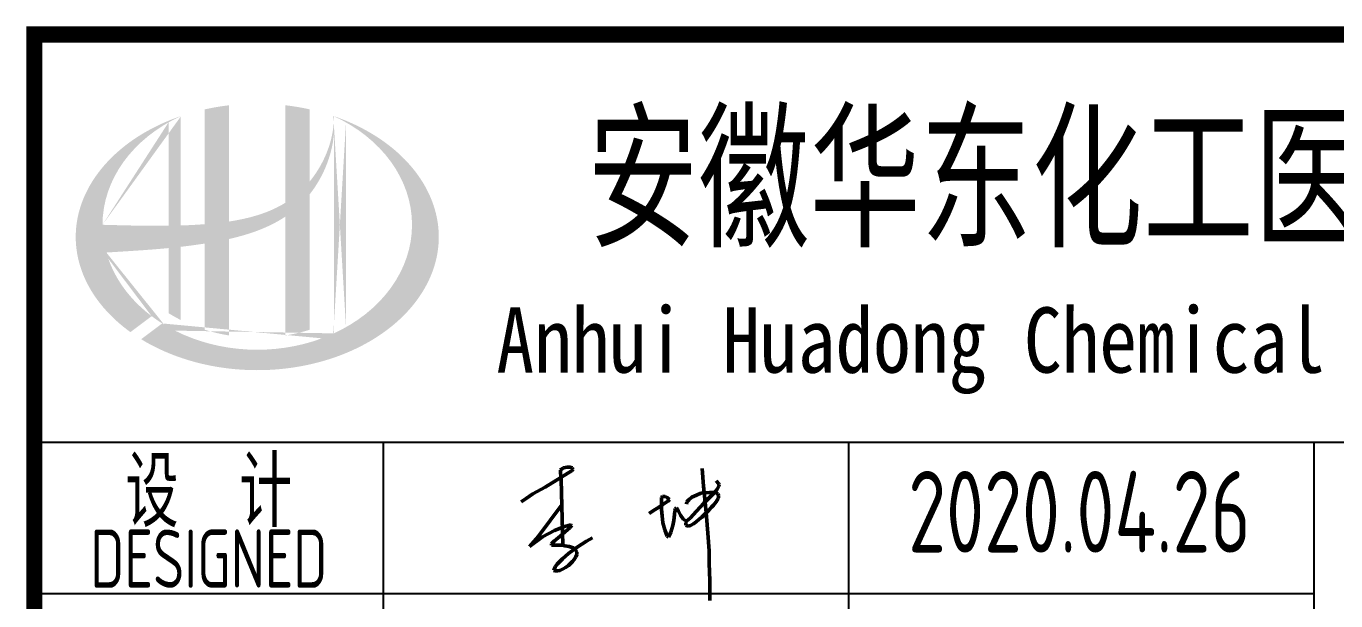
# Model space of a CAD drawing. Extents: x 5394041 to 5729212, y -433068 to -301615.
# Drawn here: x 5473227 to 5478855, y -416382 to -413916 of the extents above; entities that cross this region are included whole.
import ezdxf
from ezdxf.enums import TextEntityAlignment as Align

# ---------------------------------------------------------------- set-up
doc = ezdxf.new("R2010")
doc.units = 0
doc.header["$LTSCALE"] = 1000
doc.header["$MEASUREMENT"] = 0
doc.layers.get('0').update_dxf_attribs({"linetype": 'CONTINUOUS'})
doc.styles.add('AHD', font='sceie.shx', dxfattribs={"width": 0.7, "bigfont": 'sceic.shx'})
doc.styles.add('ECEC_TQ_S', font='')
doc.styles.add('sceie', font='sceie.shx', dxfattribs={"width": 0.7, "bigfont": 'sceic.shx'})
doc.styles.get('ECEC_TQ_S').set_extended_font_data('SimSun')

# ---------------------------------------------------------------- blocks, each defined once
blk = doc.blocks.new('签名')
at = {"lineweight": 50}
for p, q in [((5484373.9, -514006.1), (5484490.2, -513935.2)), ((5484443.6, -513930.1), (5484440.9, -513933.4)), ((5484440.9, -513933.4), (5484440.9, -513943.7)), ((5484453.3, -513923.1), (5484443.6, -513930.1)), ((5484469, -513920.7), (5484453.3, -513923.1)), ((5484481.4, -513920.7), (5484469, -513920.7)), ((5484492.1, -513923.7), (5484481.4, -513920.7)), ((5484490.2, -513935.2), (5484494.5, -513928.9)), ((5484494.5, -513928.9), (5484492.1, -513923.7)), ((5485048.8, -513925.4), (5485055.2, -514002.4)), ((5484440.9, -513943.7), (5484443.6, -513972.8)), ((5484443.6, -513972.8), (5484451, -514255.5)), ((5485121.3, -513992.4), (5485109.4, -513979.5)), ((5485120.6, -514001.4), (5485122.4, -513995.7)), ((5485122.4, -513995.7), (5485121.3, -513992.4)), ((5484292.6, -514055.3), (5484321.1, -514034.4)), ((5484321.1, -514034.4), (5484373.9, -514006.1)), ((5484879.2, -514046.7), (5484874.9, -514049.8)), ((5484874.9, -514049.8), (5484874.9, -514102.5)), ((5484889.7, -514046.7), (5484879.2, -514046.7)), ((5484898.3, -514051.1), (5484889.7, -514046.7)), ((5484908.7, -514059.3), (5484898.3, -514051.1)), ((5484991.3, -514060.1), (5485005.3, -514049.1)), ((5485005.3, -514049.1), (5485024.5, -514040.5)), ((5485024.5, -514040.5), (5485044.1, -514031.7)), ((5485044.1, -514031.7), (5485063, -514029.9)), ((5485055.2, -514002.4), (5485062, -514069.9)), ((5485056.7, -514075.4), (5485086.9, -514044.6)), ((5485063, -514029.9), (5485080.4, -514029)), ((5485080.4, -514029), (5485090.1, -514029)), ((5485086.9, -514044.6), (5485106.8, -514024.4)), ((5485090.1, -514029), (5485104, -514029.4)), ((5485104, -514029.4), (5485109.7, -514030.2)), ((5485106.8, -514024.4), (5485114.2, -514014.2)), ((5485109.7, -514030.2), (5485115.9, -514035.1)), ((5485114.2, -514014.2), (5485120.6, -514001.4)), ((5485115.9, -514035.1), (5485118.9, -514041.7)), ((5485120, -514048.5), (5485117.5, -514055.4)), ((5485118.9, -514041.7), (5485120, -514048.5)), ((5484271.3, -514069.1), (5484292.6, -514055.3)), ((5484446.4, -514081.4), (5484346.3, -514216.5)), ((5484820.9, -514119.1), (5484839.8, -514106.9)), ((5484839.8, -514106.9), (5484861.5, -514092.7)), ((5484861.5, -514092.7), (5484880.5, -514080.4)), ((5484874.9, -514102.5), (5484877.6, -514129)), ((5484880.5, -514080.4), (5484901.1, -514066.5)), ((5484901.1, -514066.5), (5484908.7, -514059.3)), ((5484930.1, -514124), (5484931.7, -514108.3)), ((5484931.7, -514108.3), (5484935, -514098.4)), ((5484935, -514098.4), (5484939.2, -514095.3)), ((5484939.2, -514095.3), (5484947.6, -514108.5)), ((5484947.6, -514108.5), (5484956.8, -514126.6)), ((5484982.5, -514078.8), (5484983.3, -514069.1)), ((5484983.3, -514069.1), (5484991.3, -514060.1)), ((5484997.2, -514139.3), (5485025.4, -514108.5)), ((5485025.4, -514108.5), (5485056.7, -514075.4)), ((5485062, -514069.9), (5485067.5, -514131.4)), ((5485078.3, -514104.8), (5485067.4, -514115.4)), ((5485089.8, -514092.4), (5485078.3, -514104.8)), ((5485097.5, -514083.1), (5485089.8, -514092.4)), ((5485103.3, -514075.8), (5485097.5, -514083.1)), ((5485109.3, -514068.9), (5485103.3, -514075.8)), ((5485114, -514061.8), (5485109.3, -514068.9)), ((5485117.5, -514055.4), (5485114, -514061.8)), ((5484877.6, -514129), (5484880.8, -514159.7)), ((5484880.8, -514159.7), (5484888.6, -514189.2)), ((5484922.8, -514170.1), (5484927.5, -514148.8)), ((5484927.5, -514148.8), (5484930.1, -514124)), ((5484956.8, -514126.6), (5484968.5, -514145.2)), ((5484968.5, -514145.2), (5484983.1, -514152.1)), ((5484978.8, -514158.7), (5484983.9, -514150.9)), ((5484978.8, -514169.6), (5484978.8, -514158.7)), ((5484983.9, -514150.9), (5484997.2, -514139.3)), ((5485011.7, -514162.9), (5484999.4, -514171.2)), ((5485023.8, -514154.8), (5485011.7, -514162.9)), ((5485037, -514143.3), (5485023.8, -514154.8)), ((5485047.3, -514134.3), (5485037, -514143.3)), ((5485058.2, -514124.4), (5485047.3, -514134.3)), ((5485067.4, -514115.4), (5485058.2, -514124.4)), ((5485067.5, -514131.4), (5485073.4, -514204.2)), ((5484346.3, -514216.5), (5484307, -514260.5)), ((5484307, -514260.5), (5484363.7, -514219)), ((5484363.7, -514219), (5484414.5, -514192)), ((5484439.1, -514216.7), (5484412.9, -514237.3)), ((5484414.5, -514192), (5484457.3, -514175.3)), ((5484482.1, -514179.3), (5484439.1, -514216.7)), ((5484457.3, -514175.3), (5484484.7, -514168)), ((5484489, -514170.8), (5484482.1, -514179.3)), ((5484484.7, -514168), (5484489, -514170.8)), ((5484888.6, -514189.2), (5484899, -514216.9)), ((5484899, -514216.9), (5484904.6, -514220)), ((5484904.6, -514220), (5484914.7, -514199)), ((5484914.7, -514199), (5484922.8, -514170.1)), ((5484989.1, -514173.2), (5484978.8, -514169.6)), ((5484999.4, -514171.2), (5484989.1, -514173.2)), ((5485073.4, -514204.2), (5485078.8, -514278.7)), ((5484412.9, -514237.3), (5484401.9, -514249.5)), ((5484401.9, -514249.5), (5484401.9, -514254.7)), ((5484401.9, -514254.7), (5484446.8, -514254.7)), ((5484446.8, -514254.7), (5484459.5, -514257.2)), ((5484459.5, -514257.2), (5484478.2, -514260.7)), ((5484474.4, -514291.2), (5484511.5, -514263.7)), ((5484478.2, -514260.7), (5484495.1, -514267)), ((5484495.1, -514267), (5484505.1, -514273.2)), ((5484505.1, -514273.2), (5484511.1, -514285.3)), ((5484511.5, -514263.7), (5484551.9, -514238.4)), ((5484551.9, -514238.4), (5484578.5, -514223.8)), ((5484426.1, -514337.2), (5484448.7, -514314.1)), ((5484448.7, -514314.1), (5484474.4, -514291.2)), ((5484485.1, -514332.9), (5484474.8, -514341.6)), ((5484492.1, -514325.7), (5484485.1, -514332.9)), ((5484499.4, -514317.1), (5484492.1, -514325.7)), ((5484506.7, -514305.6), (5484499.4, -514317.1)), ((5484511.1, -514294.4), (5484506.7, -514305.6)), ((5484511.1, -514285.3), (5484511.1, -514294.4)), ((5485078.8, -514278.7), (5485078.8, -514332.9)), ((5485078.8, -514332.9), (5485081.6, -514408.2)), ((5484411.7, -514363.3), (5484417.4, -514348.5)), ((5484415.7, -514365.7), (5484411.7, -514363.3)), ((5484426.9, -514365.7), (5484415.7, -514365.7)), ((5484417.4, -514348.5), (5484426.1, -514337.2)), ((5484438.1, -514364), (5484426.9, -514365.7)), ((5484442.7, -514360.5), (5484438.1, -514364)), ((5484452.4, -514355.9), (5484442.7, -514360.5)), ((5484462, -514350.2), (5484452.4, -514355.9)), ((5484474.8, -514341.6), (5484462, -514350.2)), ((5485081.6, -514408.2), (5485081.6, -514491.8))]:
    blk.add_line(p, q, dxfattribs=at)
at = {"style": 'sceie', "width": 0.8}
for p in [(5486670.1, -514111), (5486631, -514761.6), (5486657.1, -515425.2), (5486696.1, -516075.8), (5486709.1, -516674.4)]:
    blk.add_attdef('2020.4.26', text='', height=350, dxfattribs=at).set_placement(p, align=Align.MIDDLE)

msp = doc.modelspace()

# ---------------------------------------------------------------- hatches: boundary and pattern name
h = msp.add_hatch(color=256)
edge = h.paths.add_edge_path()
edge.add_spline(control_points=[(5474098.8, -414828.9), (5474104.9, -414827.5), (5474111, -414826.1), (5474160.1, -414814.2), (5474202.7, -414801.2), (5474277.7, -414770.1), (5474310.6, -414753.1), (5474341.5, -414732.5)], knot_values=[61.629012, 61.629012, 61.629012, 61.629012, 63.330431, 63.330431, 75.353634, 75.353634, 85.398649, 85.398649, 85.398649, 85.398649], degree=3, periodic=0)
edge.add_line((5474341.5, -414732.5), (5474341.5, -415242.8))
edge.add_spline(control_points=[(5474341.5, -415242.8), (5474358.7, -415240), (5474375.7, -415236.7), (5474410.4, -415228.6), (5474428.1, -415223.8), (5474445.5, -415218.4)], knot_values=[4.908456, 4.908456, 4.908456, 4.908456, 4.992821, 4.992821, 5.083034, 5.083034, 5.083034, 5.083034], degree=3, periodic=0)
edge.add_line((5474445.5, -415218.4), (5474445.5, -414636.9))
edge.add_spline(control_points=[(5474445.5, -414636.9), (5474454.2, -414626), (5474462.3, -414614.6), (5474488.4, -414575), (5474504.1, -414545), (5474533.4, -414472.2), (5474544.6, -414428.5), (5474549.3, -414383.1), (5474549.4, -414381.8), (5474549.5, -414380.6)], knot_values=[97.991744, 97.991744, 97.991744, 97.991744, 101.64219, 101.64219, 110.337975, 110.337975, 121.934322, 121.934322, 122.270691, 122.270691, 122.270691, 122.270691], degree=3, periodic=0)
edge.add_line((5474549.5, -414380.6), (5474549.5, -414310.1))
edge.add_spline(control_points=[(5474549.5, -414310.1), (5474549.4, -414317.8), (5474549.1, -414325.5), (5474548.5, -414333.2)], knot_values=[126.194075, 126.194075, 126.194075, 126.194075, 128.396762, 128.396762, 128.396762, 128.396762], degree=3, periodic=0)
edge.add_spline(control_points=[(5474548.5, -414333.2), (5474548, -414339.4), (5474547.4, -414345.6), (5474546.6, -414351.8)], knot_values=[124.417049, 124.417049, 124.417049, 124.417049, 126.194075, 126.194075, 126.194075, 126.194075], degree=3, periodic=0)
edge.add_spline(control_points=[(5474546.6, -414351.8), (5474545.5, -414360.9), (5474544, -414370), (5474542.2, -414379.1)], knot_values=[121.80529, 121.80529, 121.80529, 121.80529, 124.417049, 124.417049, 124.417049, 124.417049], degree=3, periodic=0)
edge.add_spline(control_points=[(5474542.2, -414379.1), (5474539.8, -414391.3), (5474536.9, -414403.4), (5474533.4, -414415.4)], knot_values=[118.31574, 118.31574, 118.31574, 118.31574, 121.80529, 121.80529, 121.80529, 121.80529], degree=3, periodic=0)
edge.add_spline(control_points=[(5474533.4, -414415.4), (5474529.9, -414427.5), (5474525.9, -414439.6), (5474521.3, -414451.4)], knot_values=[114.795988, 114.795988, 114.795988, 114.795988, 118.31574, 118.31574, 118.31574, 118.31574], degree=3, periodic=0)
edge.add_spline(control_points=[(5474521.3, -414451.4), (5474516.8, -414463.1), (5474511.9, -414474.7), (5474506.4, -414486)], knot_values=[111.329641, 111.329641, 111.329641, 111.329641, 114.795988, 114.795988, 114.795988, 114.795988], degree=3, periodic=0)
edge.add_spline(control_points=[(5474506.4, -414486), (5474500.9, -414497.5), (5474494.9, -414508.9), (5474488.4, -414520)], knot_values=[107.79529, 107.79529, 107.79529, 107.79529, 111.329641, 111.329641, 111.329641, 111.329641], degree=3, periodic=0)
edge.add_spline(control_points=[(5474488.4, -414520), (5474482.1, -414530.8), (5474475.4, -414541.4), (5474468.3, -414551.6)], knot_values=[104.343579, 104.343579, 104.343579, 104.343579, 107.79529, 107.79529, 107.79529, 107.79529], degree=3, periodic=0)
edge.add_spline(control_points=[(5474468.3, -414551.6), (5474461.1, -414562), (5474453.5, -414572.1), (5474445.5, -414581.8)], knot_values=[100.8507, 100.8507, 100.8507, 100.8507, 104.343579, 104.343579, 104.343579, 104.343579], degree=3, periodic=0)
edge.add_line((5474445.5, -414581.8), (5474445.5, -414272.5))
edge.add_spline(control_points=[(5474445.5, -414272.5), (5474411.4, -414264.9), (5474376.7, -414259), (5474341.5, -414254.9)], knot_values=[4.423999, 4.423999, 4.423999, 4.423999, 4.558741, 4.558741, 4.558741, 4.558741], degree=3, periodic=0)
edge.add_line((5474341.5, -414254.9), (5474341.5, -414673.1))
edge.add_spline(control_points=[(5474341.5, -414673.1), (5474269.5, -414717.6), (5474185.3, -414740.8), (5474098.8, -414753.9)], knot_values=[63.246215, 63.246215, 63.246215, 63.246215, 87.689124, 87.689124, 87.689124, 87.689124], degree=3, periodic=0)
edge.add_line((5474098.8, -414753.9), (5474098.8, -414254.9))
edge.add_spline(control_points=[(5474098.8, -414254.9), (5474063.7, -414259), (5474028.9, -414264.9), (5473994.8, -414272.5)], knot_values=[4.866038, 4.866038, 4.866038, 4.866038, 5.000777, 5.000777, 5.000777, 5.000777], degree=3, periodic=0)
edge.add_line((5473994.8, -414272.5), (5473994.8, -414765.3))
edge.add_spline(control_points=[(5473994.8, -414765.3), (5473993.1, -414765.4), (5473958.2, -414768.1), (5473923.6, -414769.8), (5473890.8, -414770.9)], knot_values=[43.657356, 43.657356, 43.657356, 43.657356, 44.134253, 53.497092, 53.497092, 53.497092, 53.497092], degree=3, periodic=0)
edge.add_line((5473890.8, -414770.9), (5473890.8, -414301.7))
edge.add_spline(control_points=[(5473890.8, -414301.7), (5473873.8, -414307.6), (5473857, -414313.9), (5473840.6, -414320.6)], knot_values=[5.14157, 5.14157, 5.14157, 5.14157, 5.212921, 5.212921, 5.212921, 5.212921], degree=3, periodic=0)
edge.add_spline(control_points=[(5473840.6, -414320.6), (5473833.7, -414323.4), (5473826.9, -414326.3), (5473794.7, -414340.5), (5473770.1, -414352.8), (5473746.6, -414366)], knot_values=[5.212921, 5.212921, 5.212921, 5.212921, 5.24296, 5.24296, 5.355623, 5.355623, 5.355623, 5.355623], degree=3, periodic=0)
edge.add_spline(control_points=[(5473746.6, -414366), (5473731.8, -414374.3), (5473717.3, -414383.1), (5473703.3, -414392.2)], knot_values=[5.355623, 5.355623, 5.355623, 5.355623, 5.426974, 5.426974, 5.426974, 5.426974], degree=3, periodic=0)
edge.add_spline(control_points=[(5473703.3, -414392.2), (5473695.9, -414397), (5473688.6, -414401.9), (5473675.1, -414411.4), (5473668.9, -414415.9), (5473662.8, -414420.5)], knot_values=[5.426974, 5.426974, 5.426974, 5.426974, 5.464765, 5.464765, 5.498325, 5.498325, 5.498325, 5.498325], degree=3, periodic=0)
edge.add_spline(control_points=[(5473662.8, -414420.5), (5473636.7, -414440.1), (5473612.6, -414461), (5473590.7, -414482.9)], knot_values=[5.498325, 5.498325, 5.498325, 5.498325, 5.641027, 5.641027, 5.641027, 5.641027], degree=3, periodic=0)
edge.add_spline(control_points=[(5473590.7, -414482.9), (5473583.7, -414489.9), (5473577, -414497), (5473556.5, -414519.6), (5473543.6, -414535.5), (5473531.9, -414551.7)], knot_values=[5.641027, 5.641027, 5.641027, 5.641027, 5.686569, 5.686569, 5.783729, 5.783729, 5.783729, 5.783729], degree=3, periodic=0)
edge.add_spline(control_points=[(5473531.9, -414551.7), (5473516.7, -414572.4), (5473503.4, -414593.8), (5473490.3, -414618.8), (5473488.7, -414622), (5473487.1, -414625.2)], knot_values=[5.783729, 5.783729, 5.783729, 5.783729, 5.908374, 5.908374, 5.92643, 5.92643, 5.92643, 5.92643], degree=3, periodic=0)
edge.add_spline(control_points=[(5473487.1, -414625.2), (5473474.6, -414650.3), (5473464.6, -414675.9), (5473457.1, -414701.9)], knot_values=[5.92643, 5.92643, 5.92643, 5.92643, 6.069132, 6.069132, 6.069132, 6.069132], degree=3, periodic=0)
edge.add_spline(control_points=[(5473457.1, -414701.9), (5473453.9, -414713), (5473451.1, -414724.1), (5473445.7, -414750.3), (5473443.5, -414765.3), (5473442, -414780.4)], knot_values=[6.069132, 6.069132, 6.069132, 6.069132, 6.130179, 6.130179, 6.211834, 6.211834, 6.211834, 6.211834], degree=3, periodic=0)
edge.add_spline(control_points=[(5473442, -414780.4), (5473440.8, -414793.6), (5473440.2, -414806.7), (5473440.2, -414819.9)], knot_values=[6.211834, 6.211834, 6.211834, 6.211834, 6.283185, 6.283185, 6.283185, 6.283185], degree=3, periodic=0)
edge.add_spline(control_points=[(5473440.2, -414819.9), (5473440.2, -414829.3), (5473440.5, -414838.6), (5473441.1, -414847.9)], knot_values=[6.283185, 6.283185, 6.283185, 6.283185, 6.333655, 6.333655, 6.333655, 6.333655], degree=3, periodic=0)
edge.add_spline(control_points=[(5473441.1, -414847.9), (5473442.4, -414866.6), (5473444.9, -414885.2), (5473448.6, -414903.7)], knot_values=[6.333655, 6.333655, 6.333655, 6.333655, 6.434594, 6.434594, 6.434594, 6.434594], degree=3, periodic=0)
edge.add_spline(control_points=[(5473448.6, -414903.7), (5473448.9, -414904.9), (5473449.1, -414906.1), (5473453.1, -414924.6), (5473457.8, -414941.8), (5473463.7, -414958.8)], knot_values=[6.434594, 6.434594, 6.434594, 6.434594, 6.441278, 6.441278, 6.535532, 6.535532, 6.535532, 6.535532], degree=3, periodic=0)
edge.add_spline(control_points=[(5473463.7, -414958.8), (5473470, -414977.1), (5473477.5, -414995.1), (5473486.2, -415012.9)], knot_values=[6.535532, 6.535532, 6.535532, 6.535532, 6.636471, 6.636471, 6.636471, 6.636471], degree=3, periodic=0)
edge.add_spline(control_points=[(5473486.2, -415012.9), (5473488.4, -415017.4), (5473490.7, -415021.8), (5473500.1, -415039.5), (5473507.7, -415052.5), (5473516.1, -415065.4)], knot_values=[6.636471, 6.636471, 6.636471, 6.636471, 6.661894, 6.661894, 6.73741, 6.73741, 6.73741, 6.73741], degree=3, periodic=0)
edge.add_spline(control_points=[(5473516.1, -415065.4), (5473527.3, -415082.5), (5473539.7, -415099.3), (5473553.2, -415115.7)], knot_values=[6.73741, 6.73741, 6.73741, 6.73741, 6.838349, 6.838349, 6.838349, 6.838349], degree=3, periodic=0)
edge.add_spline(control_points=[(5473553.2, -415115.7), (5473559.1, -415122.9), (5473565.3, -415129.9), (5473579.8, -415145.9), (5473588.3, -415154.7), (5473597.2, -415163.4)], knot_values=[6.838349, 6.838349, 6.838349, 6.838349, 6.88251, 6.88251, 6.939288, 6.939288, 6.939288, 6.939288], degree=3, periodic=0)
edge.add_spline(control_points=[(5473597.2, -415163.4), (5473613, -415178.7), (5473629.9, -415193.6), (5473647.7, -415207.8)], knot_values=[6.939288, 6.939288, 6.939288, 6.939288, 7.040227, 7.040227, 7.040227, 7.040227], degree=3, periodic=0)
edge.add_spline(control_points=[(5473647.7, -415207.8), (5473656.7, -415214.9), (5473665.9, -415221.8), (5473675.3, -415228.6)], knot_values=[7.040227, 7.040227, 7.040227, 7.040227, 7.090696, 7.090696, 7.090696, 7.090696], degree=3, periodic=0)
edge.add_line((5473675.3, -415228.6), (5473766.5, -415160.2))
edge.add_ellipse((5474220.2, -414767.9), major_axis=(665, 0), ratio=0.806676, start_angle=192.819, end_angle=226.9853, ccw=False)
edge.add_spline(control_points=[(5473571.7, -414887), (5473595.8, -414885.5), (5473619.8, -414884), (5473708.5, -414878.5), (5473773.3, -414874.2), (5473838.8, -414867.9)], knot_values=[11.398263, 11.398263, 11.398263, 11.398263, 18.40729, 18.40729, 37.18094, 37.18094, 37.18094, 37.18094], degree=3, periodic=0)
edge.add_line((5473838.8, -414867.9), (5473838.8, -415146.9))
edge.add_spline(control_points=[(5473838.8, -415146.9), (5473842.4, -415149.2), (5473846, -415151.4), (5473862.9, -415161.6), (5473876.7, -415169.2), (5473890.8, -415176.3)], knot_values=[4.049945, 4.049945, 4.049945, 4.049945, 4.072021, 4.072021, 4.153257, 4.153257, 4.153257, 4.153257], degree=3, periodic=0)
edge.add_line((5473890.8, -415176.3), (5473890.8, -414862.4))
edge.add_spline(control_points=[(5473890.8, -414862.4), (5473923, -414858.8), (5473955.4, -414854.5), (5473990.3, -414849.1), (5473992.5, -414848.8), (5473994.8, -414848.4)], knot_values=[42.135009, 42.135009, 42.135009, 42.135009, 51.307228, 51.307228, 51.948574, 51.948574, 51.948574, 51.948574], degree=3, periodic=0)
edge.add_line((5473994.8, -414848.4), (5473994.8, -415218.4))
edge.add_spline(control_points=[(5473994.8, -415218.4), (5474028.5, -415228.9), (5474063.3, -415237.1), (5474098.8, -415242.8)], knot_values=[4.34174, 4.34174, 4.34174, 4.34174, 4.516316, 4.516316, 4.516316, 4.516316], degree=3, periodic=0)
edge.add_line((5474098.8, -415242.8), (5474098.8, -414828.9))
edge = h.paths.add_edge_path(flags=16)
edge.add_ellipse((5474220.2, -414767.9), major_axis=(665, 0), ratio=0.806676, start_angle=124.9875, end_angle=179.999, ccw=False)
edge.add_line((5473838.8, -414328.4), (5473838.8, -414772))
edge.add_spline(control_points=[(5473838.8, -414772), (5473743.5, -414773.3), (5473649.5, -414770.3), (5473555.1, -414767.9)], knot_values=[11.27373, 11.27373, 11.27373, 11.27373, 38.687513, 38.687513, 38.687513, 38.687513], degree=3, periodic=0)
edge = h.paths.add_edge_path()
edge.add_spline(control_points=[(5473721.3, -415259.1), (5473752.4, -415278.1), (5473785.5, -415295.3), (5473870.1, -415332.6), (5473923.4, -415350.4), (5474034.2, -415377), (5474091.6, -415385.7), (5474207.8, -415393.5), (5474266.4, -415392.5), (5474382, -415381.1), (5474438.9, -415370.5), (5474547.9, -415340.5), (5474600, -415321), (5474696.9, -415274.1), (5474741.7, -415246.7), (5474821.7, -415185.8), (5474856.9, -415152.2), (5474916.2, -415080.7), (5474940.3, -415042.8), (5474976.7, -414964.7), (5474989, -414924.5), (5475001.5, -414843.3), (5475001.8, -414802.3), (5474990.3, -414720.9), (5474978.5, -414680.3), (5474942.9, -414601.6), (5474919.1, -414563.4), (5474860.3, -414491.2), (5474825.3, -414457.3), (5474745.5, -414395.6), (5474700.7, -414367.9), (5474619.5, -414328.2), (5474585.2, -414314), (5474549.5, -414301.7)], knot_values=[0.886421, 0.886421, 0.886421, 0.886421, 1.040557, 1.040557, 1.261172, 1.261172, 1.481788, 1.481788, 1.702404, 1.702404, 1.92302, 1.92302, 2.143636, 2.143636, 2.364252, 2.364252, 2.584868, 2.584868, 2.805484, 2.805484, 3.026099, 3.026099, 3.246715, 3.246715, 3.46852, 3.46852, 3.690325, 3.690325, 3.91213, 3.91213, 4.133935, 4.133935, 4.283209, 4.283209, 4.283209, 4.283209], degree=3, periodic=0)
edge.add_line((5474549.5, -414301.7), (5474549.5, -414301.8))
edge.add_spline(control_points=[(5474549.5, -414301.9), (5474549.5, -414304.6), (5474549.5, -414307.4), (5474549.5, -414310.1)], knot_values=[128.396762, 128.396762, 128.396762, 128.396762, 129.192193, 129.192193, 129.192193, 129.192193], degree=3, periodic=0)
edge.add_line((5474549.5, -414310.1), (5474549.5, -415234))
edge.add_ellipse((5474220.2, -414767.9), major_axis=(665, 0), ratio=0.806676, start_angle=232.1054, end_angle=299.6833, ccw=False)
edge.add_line((5473811.7, -415191.3), (5473721.3, -415259.1))
edge = h.paths.add_edge_path(flags=16)
edge.add_ellipse((5474220.2, -414767.9), major_axis=(665, 0), ratio=0.806676, start_angle=304.9875, end_angle=415.0121, ccw=False)
edge.add_line((5474601.5, -415207.5), (5474601.5, -414328.4))
h = msp.add_hatch(color=256)
edge = h.paths.add_edge_path()
edge.add_spline(control_points=[(5474098.8, -414828.9), (5474104.9, -414827.5), (5474111, -414826.1), (5474160.1, -414814.2), (5474202.7, -414801.2), (5474277.7, -414770.1), (5474310.6, -414753.1), (5474341.5, -414732.5)], knot_values=[61.629012, 61.629012, 61.629012, 61.629012, 63.330431, 63.330431, 75.353634, 75.353634, 85.398649, 85.398649, 85.398649, 85.398649], degree=3, periodic=0)
edge.add_line((5474341.5, -414732.5), (5474341.5, -415242.8))
edge.add_spline(control_points=[(5474341.5, -415242.8), (5474358.7, -415240), (5474375.7, -415236.7), (5474410.4, -415228.6), (5474428.1, -415223.8), (5474445.5, -415218.4)], knot_values=[4.908456, 4.908456, 4.908456, 4.908456, 4.992821, 4.992821, 5.083034, 5.083034, 5.083034, 5.083034], degree=3, periodic=0)
edge.add_line((5474445.5, -415218.4), (5474445.5, -414636.9))
edge.add_spline(control_points=[(5474445.5, -414636.9), (5474454.2, -414626), (5474462.3, -414614.6), (5474488.4, -414575), (5474504.1, -414545), (5474533.4, -414472.2), (5474544.6, -414428.5), (5474549.3, -414383.1), (5474549.4, -414381.8), (5474549.5, -414380.6)], knot_values=[97.991744, 97.991744, 97.991744, 97.991744, 101.64219, 101.64219, 110.337975, 110.337975, 121.934322, 121.934322, 122.270691, 122.270691, 122.270691, 122.270691], degree=3, periodic=0)
edge.add_line((5474549.5, -414380.6), (5474549.5, -414310.1))
edge.add_spline(control_points=[(5474549.5, -414310.1), (5474549.4, -414317.8), (5474549.1, -414325.5), (5474548.5, -414333.2)], knot_values=[126.194075, 126.194075, 126.194075, 126.194075, 128.396762, 128.396762, 128.396762, 128.396762], degree=3, periodic=0)
edge.add_spline(control_points=[(5474548.5, -414333.2), (5474548, -414339.4), (5474547.4, -414345.6), (5474546.6, -414351.8)], knot_values=[124.417049, 124.417049, 124.417049, 124.417049, 126.194075, 126.194075, 126.194075, 126.194075], degree=3, periodic=0)
edge.add_spline(control_points=[(5474546.6, -414351.8), (5474545.5, -414360.9), (5474544, -414370), (5474542.2, -414379.1)], knot_values=[121.80529, 121.80529, 121.80529, 121.80529, 124.417049, 124.417049, 124.417049, 124.417049], degree=3, periodic=0)
edge.add_spline(control_points=[(5474542.2, -414379.1), (5474539.8, -414391.3), (5474536.9, -414403.4), (5474533.4, -414415.4)], knot_values=[118.31574, 118.31574, 118.31574, 118.31574, 121.80529, 121.80529, 121.80529, 121.80529], degree=3, periodic=0)
edge.add_spline(control_points=[(5474533.4, -414415.4), (5474529.9, -414427.5), (5474525.9, -414439.6), (5474521.3, -414451.4)], knot_values=[114.795988, 114.795988, 114.795988, 114.795988, 118.31574, 118.31574, 118.31574, 118.31574], degree=3, periodic=0)
edge.add_spline(control_points=[(5474521.3, -414451.4), (5474516.8, -414463.1), (5474511.9, -414474.7), (5474506.4, -414486)], knot_values=[111.329641, 111.329641, 111.329641, 111.329641, 114.795988, 114.795988, 114.795988, 114.795988], degree=3, periodic=0)
edge.add_spline(control_points=[(5474506.4, -414486), (5474500.9, -414497.5), (5474494.9, -414508.9), (5474488.4, -414520)], knot_values=[107.79529, 107.79529, 107.79529, 107.79529, 111.329641, 111.329641, 111.329641, 111.329641], degree=3, periodic=0)
edge.add_spline(control_points=[(5474488.4, -414520), (5474482.1, -414530.8), (5474475.4, -414541.4), (5474468.3, -414551.6)], knot_values=[104.343579, 104.343579, 104.343579, 104.343579, 107.79529, 107.79529, 107.79529, 107.79529], degree=3, periodic=0)
edge.add_spline(control_points=[(5474468.3, -414551.6), (5474461.1, -414562), (5474453.5, -414572.1), (5474445.5, -414581.8)], knot_values=[100.8507, 100.8507, 100.8507, 100.8507, 104.343579, 104.343579, 104.343579, 104.343579], degree=3, periodic=0)
edge.add_line((5474445.5, -414581.8), (5474445.5, -414272.5))
edge.add_spline(control_points=[(5474445.5, -414272.5), (5474411.4, -414264.9), (5474376.7, -414259), (5474341.5, -414254.9)], knot_values=[4.423999, 4.423999, 4.423999, 4.423999, 4.558741, 4.558741, 4.558741, 4.558741], degree=3, periodic=0)
edge.add_line((5474341.5, -414254.9), (5474341.5, -414673.1))
edge.add_spline(control_points=[(5474341.5, -414673.1), (5474269.5, -414717.6), (5474185.3, -414740.8), (5474098.8, -414753.9)], knot_values=[63.246215, 63.246215, 63.246215, 63.246215, 87.689124, 87.689124, 87.689124, 87.689124], degree=3, periodic=0)
edge.add_line((5474098.8, -414753.9), (5474098.8, -414254.9))
edge.add_spline(control_points=[(5474098.8, -414254.9), (5474063.7, -414259), (5474028.9, -414264.9), (5473994.8, -414272.5)], knot_values=[4.866038, 4.866038, 4.866038, 4.866038, 5.000777, 5.000777, 5.000777, 5.000777], degree=3, periodic=0)
edge.add_line((5473994.8, -414272.5), (5473994.8, -414765.3))
edge.add_spline(control_points=[(5473994.8, -414765.3), (5473993.1, -414765.4), (5473958.2, -414768.1), (5473923.6, -414769.8), (5473890.8, -414770.9)], knot_values=[43.657356, 43.657356, 43.657356, 43.657356, 44.134253, 53.497092, 53.497092, 53.497092, 53.497092], degree=3, periodic=0)
edge.add_line((5473890.8, -414770.9), (5473890.8, -414301.7))
edge.add_spline(control_points=[(5473890.8, -414301.7), (5473873.8, -414307.6), (5473857, -414313.9), (5473840.6, -414320.6)], knot_values=[5.14157, 5.14157, 5.14157, 5.14157, 5.212921, 5.212921, 5.212921, 5.212921], degree=3, periodic=0)
edge.add_spline(control_points=[(5473840.6, -414320.6), (5473833.7, -414323.4), (5473826.9, -414326.3), (5473794.7, -414340.5), (5473770.1, -414352.8), (5473746.6, -414366)], knot_values=[5.212921, 5.212921, 5.212921, 5.212921, 5.24296, 5.24296, 5.355623, 5.355623, 5.355623, 5.355623], degree=3, periodic=0)
edge.add_spline(control_points=[(5473746.6, -414366), (5473731.8, -414374.3), (5473717.3, -414383.1), (5473703.3, -414392.2)], knot_values=[5.355623, 5.355623, 5.355623, 5.355623, 5.426974, 5.426974, 5.426974, 5.426974], degree=3, periodic=0)
edge.add_spline(control_points=[(5473703.3, -414392.2), (5473695.9, -414397), (5473688.6, -414401.9), (5473675.1, -414411.4), (5473668.9, -414415.9), (5473662.8, -414420.5)], knot_values=[5.426974, 5.426974, 5.426974, 5.426974, 5.464765, 5.464765, 5.498325, 5.498325, 5.498325, 5.498325], degree=3, periodic=0)
edge.add_spline(control_points=[(5473662.8, -414420.5), (5473636.7, -414440.1), (5473612.6, -414461), (5473590.7, -414482.9)], knot_values=[5.498325, 5.498325, 5.498325, 5.498325, 5.641027, 5.641027, 5.641027, 5.641027], degree=3, periodic=0)
edge.add_spline(control_points=[(5473590.7, -414482.9), (5473583.7, -414489.9), (5473577, -414497), (5473556.5, -414519.6), (5473543.6, -414535.5), (5473531.9, -414551.7)], knot_values=[5.641027, 5.641027, 5.641027, 5.641027, 5.686569, 5.686569, 5.783729, 5.783729, 5.783729, 5.783729], degree=3, periodic=0)
edge.add_spline(control_points=[(5473531.9, -414551.7), (5473516.7, -414572.4), (5473503.4, -414593.8), (5473490.3, -414618.8), (5473488.7, -414622), (5473487.1, -414625.2)], knot_values=[5.783729, 5.783729, 5.783729, 5.783729, 5.908374, 5.908374, 5.92643, 5.92643, 5.92643, 5.92643], degree=3, periodic=0)
edge.add_spline(control_points=[(5473487.1, -414625.2), (5473474.6, -414650.3), (5473464.6, -414675.9), (5473457.1, -414701.9)], knot_values=[5.92643, 5.92643, 5.92643, 5.92643, 6.069132, 6.069132, 6.069132, 6.069132], degree=3, periodic=0)
edge.add_spline(control_points=[(5473457.1, -414701.9), (5473453.9, -414713), (5473451.1, -414724.1), (5473445.7, -414750.3), (5473443.5, -414765.3), (5473442, -414780.4)], knot_values=[6.069132, 6.069132, 6.069132, 6.069132, 6.130179, 6.130179, 6.211834, 6.211834, 6.211834, 6.211834], degree=3, periodic=0)
edge.add_spline(control_points=[(5473442, -414780.4), (5473440.8, -414793.6), (5473440.2, -414806.7), (5473440.2, -414819.9)], knot_values=[6.211834, 6.211834, 6.211834, 6.211834, 6.283185, 6.283185, 6.283185, 6.283185], degree=3, periodic=0)
edge.add_spline(control_points=[(5473440.2, -414819.9), (5473440.2, -414829.3), (5473440.5, -414838.6), (5473441.1, -414847.9)], knot_values=[6.283185, 6.283185, 6.283185, 6.283185, 6.333655, 6.333655, 6.333655, 6.333655], degree=3, periodic=0)
edge.add_spline(control_points=[(5473441.1, -414847.9), (5473442.4, -414866.6), (5473444.9, -414885.2), (5473448.6, -414903.7)], knot_values=[6.333655, 6.333655, 6.333655, 6.333655, 6.434594, 6.434594, 6.434594, 6.434594], degree=3, periodic=0)
edge.add_spline(control_points=[(5473448.6, -414903.7), (5473448.9, -414904.9), (5473449.1, -414906.1), (5473453.1, -414924.6), (5473457.8, -414941.8), (5473463.7, -414958.8)], knot_values=[6.434594, 6.434594, 6.434594, 6.434594, 6.441278, 6.441278, 6.535532, 6.535532, 6.535532, 6.535532], degree=3, periodic=0)
edge.add_spline(control_points=[(5473463.7, -414958.8), (5473470, -414977.1), (5473477.5, -414995.1), (5473486.2, -415012.9)], knot_values=[6.535532, 6.535532, 6.535532, 6.535532, 6.636471, 6.636471, 6.636471, 6.636471], degree=3, periodic=0)
edge.add_spline(control_points=[(5473486.2, -415012.9), (5473488.4, -415017.4), (5473490.7, -415021.8), (5473500.1, -415039.5), (5473507.7, -415052.5), (5473516.1, -415065.4)], knot_values=[6.636471, 6.636471, 6.636471, 6.636471, 6.661894, 6.661894, 6.73741, 6.73741, 6.73741, 6.73741], degree=3, periodic=0)
edge.add_spline(control_points=[(5473516.1, -415065.4), (5473527.3, -415082.5), (5473539.7, -415099.3), (5473553.2, -415115.7)], knot_values=[6.73741, 6.73741, 6.73741, 6.73741, 6.838349, 6.838349, 6.838349, 6.838349], degree=3, periodic=0)
edge.add_spline(control_points=[(5473553.2, -415115.7), (5473559.1, -415122.9), (5473565.3, -415129.9), (5473579.8, -415145.9), (5473588.3, -415154.7), (5473597.2, -415163.4)], knot_values=[6.838349, 6.838349, 6.838349, 6.838349, 6.88251, 6.88251, 6.939288, 6.939288, 6.939288, 6.939288], degree=3, periodic=0)
edge.add_spline(control_points=[(5473597.2, -415163.4), (5473613, -415178.7), (5473629.9, -415193.6), (5473647.7, -415207.8)], knot_values=[6.939288, 6.939288, 6.939288, 6.939288, 7.040227, 7.040227, 7.040227, 7.040227], degree=3, periodic=0)
edge.add_spline(control_points=[(5473647.7, -415207.8), (5473656.7, -415214.9), (5473665.9, -415221.8), (5473675.3, -415228.6)], knot_values=[7.040227, 7.040227, 7.040227, 7.040227, 7.090696, 7.090696, 7.090696, 7.090696], degree=3, periodic=0)
edge.add_line((5473675.3, -415228.6), (5473766.5, -415160.2))
edge.add_ellipse((5474220.2, -414767.9), major_axis=(665, 0), ratio=0.806676, start_angle=192.819, end_angle=226.9853, ccw=False)
edge.add_spline(control_points=[(5473571.7, -414887), (5473595.8, -414885.5), (5473619.8, -414884), (5473708.5, -414878.5), (5473773.3, -414874.2), (5473838.8, -414867.9)], knot_values=[11.398263, 11.398263, 11.398263, 11.398263, 18.40729, 18.40729, 37.18094, 37.18094, 37.18094, 37.18094], degree=3, periodic=0)
edge.add_line((5473838.8, -414867.9), (5473838.8, -415146.9))
edge.add_spline(control_points=[(5473838.8, -415146.9), (5473842.4, -415149.2), (5473846, -415151.4), (5473862.9, -415161.6), (5473876.7, -415169.2), (5473890.8, -415176.3)], knot_values=[4.049945, 4.049945, 4.049945, 4.049945, 4.072021, 4.072021, 4.153257, 4.153257, 4.153257, 4.153257], degree=3, periodic=0)
edge.add_line((5473890.8, -415176.3), (5473890.8, -414862.4))
edge.add_spline(control_points=[(5473890.8, -414862.4), (5473923, -414858.8), (5473955.4, -414854.5), (5473990.3, -414849.1), (5473992.5, -414848.8), (5473994.8, -414848.4)], knot_values=[42.135009, 42.135009, 42.135009, 42.135009, 51.307228, 51.307228, 51.948574, 51.948574, 51.948574, 51.948574], degree=3, periodic=0)
edge.add_line((5473994.8, -414848.4), (5473994.8, -415218.4))
edge.add_spline(control_points=[(5473994.8, -415218.4), (5474028.5, -415228.9), (5474063.3, -415237.1), (5474098.8, -415242.8)], knot_values=[4.34174, 4.34174, 4.34174, 4.34174, 4.516316, 4.516316, 4.516316, 4.516316], degree=3, periodic=0)
edge.add_line((5474098.8, -415242.8), (5474098.8, -414828.9))
edge = h.paths.add_edge_path(flags=16)
edge.add_ellipse((5474220.2, -414767.9), major_axis=(665, 0), ratio=0.806676, start_angle=124.9875, end_angle=179.999, ccw=False)
edge.add_line((5473838.8, -414328.4), (5473838.8, -414772))
edge.add_spline(control_points=[(5473838.8, -414772), (5473743.5, -414773.3), (5473649.5, -414770.3), (5473555.1, -414767.9)], knot_values=[11.27373, 11.27373, 11.27373, 11.27373, 38.687513, 38.687513, 38.687513, 38.687513], degree=3, periodic=0)
edge = h.paths.add_edge_path()
edge.add_spline(control_points=[(5473721.3, -415259.1), (5473752.4, -415278.1), (5473785.5, -415295.3), (5473870.1, -415332.6), (5473923.4, -415350.4), (5474034.2, -415377), (5474091.6, -415385.7), (5474207.8, -415393.5), (5474266.4, -415392.5), (5474382, -415381.1), (5474438.9, -415370.5), (5474547.9, -415340.5), (5474600, -415321), (5474696.9, -415274.1), (5474741.7, -415246.7), (5474821.7, -415185.8), (5474856.9, -415152.2), (5474916.2, -415080.7), (5474940.3, -415042.8), (5474976.7, -414964.7), (5474989, -414924.5), (5475001.5, -414843.3), (5475001.8, -414802.3), (5474990.3, -414720.9), (5474978.5, -414680.3), (5474942.9, -414601.6), (5474919.1, -414563.4), (5474860.3, -414491.2), (5474825.3, -414457.3), (5474745.5, -414395.6), (5474700.7, -414367.9), (5474619.5, -414328.2), (5474585.2, -414314), (5474549.5, -414301.7)], knot_values=[0.886421, 0.886421, 0.886421, 0.886421, 1.040557, 1.040557, 1.261172, 1.261172, 1.481788, 1.481788, 1.702404, 1.702404, 1.92302, 1.92302, 2.143636, 2.143636, 2.364252, 2.364252, 2.584868, 2.584868, 2.805484, 2.805484, 3.026099, 3.026099, 3.246715, 3.246715, 3.46852, 3.46852, 3.690325, 3.690325, 3.91213, 3.91213, 4.133935, 4.133935, 4.283209, 4.283209, 4.283209, 4.283209], degree=3, periodic=0)
edge.add_line((5474549.5, -414301.7), (5474549.5, -414301.8))
edge.add_spline(control_points=[(5474549.5, -414301.9), (5474549.5, -414304.6), (5474549.5, -414307.4), (5474549.5, -414310.1)], knot_values=[128.396762, 128.396762, 128.396762, 128.396762, 129.192193, 129.192193, 129.192193, 129.192193], degree=3, periodic=0)
edge.add_line((5474549.5, -414310.1), (5474549.5, -415234))
edge.add_ellipse((5474220.2, -414767.9), major_axis=(665, 0), ratio=0.806676, start_angle=232.1054, end_angle=299.6833, ccw=False)
edge.add_line((5473811.7, -415191.3), (5473721.3, -415259.1))
edge = h.paths.add_edge_path(flags=16)
edge.add_ellipse((5474220.2, -414767.9), major_axis=(665, 0), ratio=0.806676, start_angle=304.9875, end_angle=415.0121, ccw=False)
edge.add_line((5474601.5, -415207.5), (5474601.5, -414328.4))

# ---------------------------------------------------------------- linework, layer by layer
for p, q in [((5473262.3, -415700.6), (5491262.3, -415700.6)), ((5474762.3, -418950.6), (5474762.3, -415700.6)), ((5476762.3, -418950.6), (5476762.3, -415700.6)), ((5478762.3, -418950.6), (5478762.3, -415700.6)), ((5473262.3, -416350.6), (5478762.3, -416350.6))]:
    msp.add_line(p, q)
at = {"const_width": 70}
msp.add_lwpolyline([(5473262.3, -413950.6), (5473262.3, -419950.6)], dxfattribs=at)
msp.add_lwpolyline([(5491262.3, -413950.6, 70, 70, 0), (5473262.3, -413950.6, 70, 70, 0), (5473262.3, -419950.6, 0, 0, 0)], format="xyseb")

# ---------------------------------------------------------------- block references
at = {"color": 0}
ref = msp.add_blockref('签名', (-8917.3, 98111.9), dxfattribs=at)
ref.add_attrib('2020.4.26', '2020.04.26', dxfattribs={"height": 350, "style": 'sceie', "width": 0.8}).set_placement((5477752.8, -415999.1), align=Align.MIDDLE)

# ---------------------------------------------------------------- texts
for s, height, style, width, p in [('安徽华东化工医药工程有限责任公司', 500, 'ECEC_TQ_S', 0.7, (5479457.2, -414550.6)), ('安徽华东化工医药工程有限责任公司', 500, 'ECEC_TQ_S', 0.7, (5479457.2, -414550.6)), ('Anhui Huadong Chemical & Medical Engineering Co.,Ltd', 280, 'ECEC_TQ_S', 0.85, (5479457.2, -415300.6)), ('Anhui Huadong Chemical & Medical Engineering Co.,Ltd', 280, 'ECEC_TQ_S', 0.85, (5479457.2, -415300.6)), ('设  计', 300, 'AHD', 0.8, (5474012.3, -415900.6)), ('设  计', 300, 'AHD', 0.8, (5474012.3, -415900.6)), ('DESIGNED', 250, 'AHD', 0.8, (5474012.3, -416200.6)), ('DESIGNED', 250, 'AHD', 0.8, (5474012.3, -416200.6))]:
    msp.add_text(s, height=height, dxfattribs=dict(style=style, width=width)).set_placement(p, align=Align.MIDDLE)

doc.saveas('drawing.dxf')
